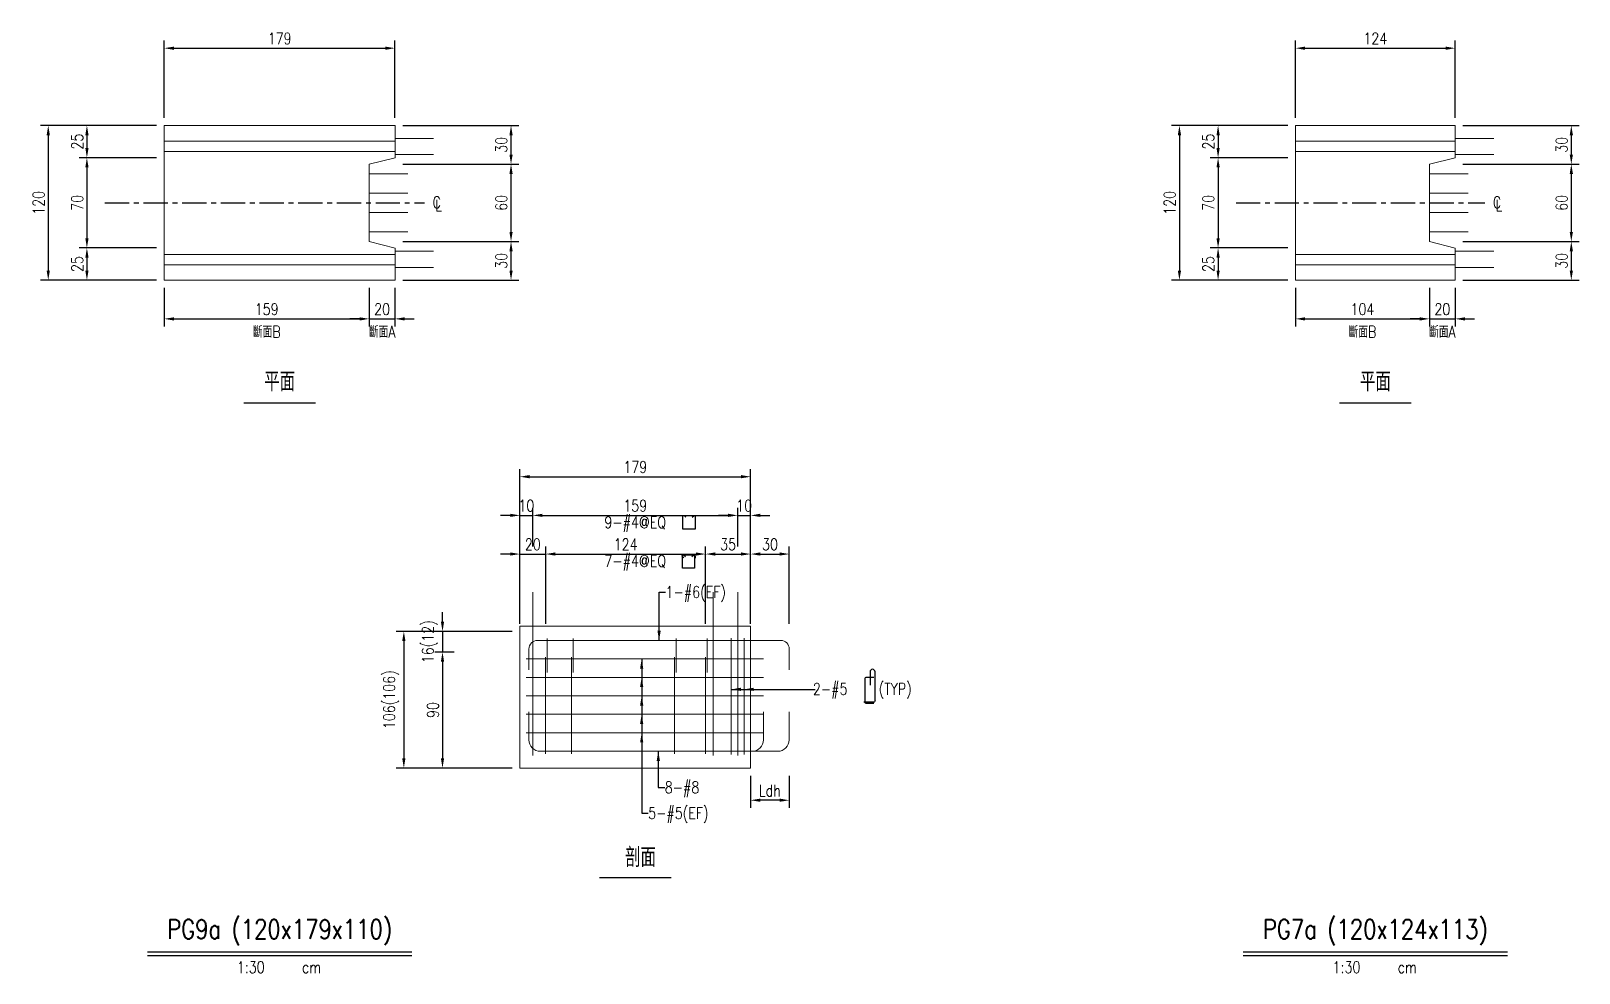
# Model space of a CAD drawing. Extents: x -4754 to 8167, y -19960 to 3841.
# Drawn here: x 392 to 1593, y 2683 to 3414 of the extents above; entities that cross this region are included whole.
import ezdxf
from ezdxf.enums import TextEntityAlignment as Align

# ---------------------------------------------------------------- set-up
doc = ezdxf.new("R2010")
doc.units = 0
doc.header["$LTSCALE"] = 3
doc.linetypes.add('CENTER', pattern=[2, 1.25, -0.25, 0.25, -0.25])
doc.layers.get('0').update_dxf_attribs({"linetype": 'CONTINUOUS'})
doc.layers.add('HB_0', color=7, linetype='CONTINUOUS', transparency=0.5)
for name, color, linetype in [('HB_DIM', 1, 'CONTINUOUS'), ('HB_TXT_CTEXT', 2, 'CONTINUOUS'), ('鋼筋', 3, 'CONTINUOUS')]:
    doc.layers.add(name, color=color, linetype=linetype)
doc.styles.get("Standard").update_dxf_attribs({"font": 'ROMANS.shx', "width": 0.8, "bigfont": 'chineset.shx'})
doc.dimstyles.new('30', dxfattribs={"dimscale": 3, "dimtxt": 3, "dimasz": 2.5, "dimexe": 2, "dimexo": 2, "dimgap": 1, "dimtad": 1, "dimdsep": 46, "dimtxsty": 'Standard', "dimcen": 0, "dimclrd": 256, "dimclre": 256, "dimclrt": 2, "dimadec": 0, "dimazin": 0, "dimtfac": 1, "dimtix": 1, "dimtmove": 2, "dimatfit": 3, "dimfxl": 1, "dimtolj": 1, "dimtzin": 0, "dimarcsym": 0})

# ---------------------------------------------------------------- blocks, each defined once
blk = doc.blocks.new('beam_Topview')
at = {"layer": 'HB_TXT_CTEXT', "color": 4, "linetype": 'Continuous'}
blk.add_line((-27.8, 0), (27.8, 0), dxfattribs=at)
at = {"layer": 'HB_TXT_CTEXT', "color": 4, "linetype": 'Continuous', "width": 0.8}
blk.add_text('平面', height=15, rotation=360, dxfattribs=at).set_placement((0, 16.5), align=Align.MIDDLE)
blk = doc.blocks.new('beam_title')
at = {"layer": 'HB_TXT_CTEXT', "color": 3, "linetype": 'Continuous'}
blk.add_line((-102.5, 3), (102.5, 3), dxfattribs=at)
at = {"layer": 'HB_TXT_CTEXT', "color": 1, "linetype": 'Continuous'}
blk.add_line((-102.5, 0), (102.5, 0), dxfattribs=at)
at = {"color": 3, "linetype": 'Continuous', "width": 0.8}
blk.add_attdef('A', text='', height=15, dxfattribs=at).set_placement((0, 19.5), align=Align.MIDDLE)
at = {"color": 2, "linetype": 'Continuous', "width": 0.8}
for tag, p in [('1:30', (-22.4, -9)), ('CM', (24.8, -9))]:
    blk.add_attdef(tag, text='', height=9, dxfattribs=at).set_placement(p, align=Align.MIDDLE)
blk = doc.blocks.new('*D84')
at = {"layer": 'HB_DIM', "linetype": 'Continuous', "lineweight": -2}
for p, q in [((495.2, 3347), (495.2, 3407)), ((502.7, 3401), (666.7, 3401)), ((674.2, 3347), (674.2, 3407))]:
    blk.add_line(p, q, dxfattribs=at)
at = {"layer": 'HB_DIM'}
for points in [[(502.7, 3402.2), (502.7, 3399.7), (495.2, 3401)], [(666.7, 3399.7), (666.7, 3402.2), (674.2, 3401)]]:
    blk.add_solid(points, dxfattribs=at)
at = {"layer": 'HB_DIM', "color": 2, "linetype": 'Continuous', "insert": (584.7, 3408.5), "char_height": 9, "attachment_point": 5, "rotation": 0}
blk.add_mtext('\\A1;179', dxfattribs=at)
blk = doc.blocks.new('*D85')
at = {"layer": 'HB_DIM', "linetype": 'Continuous', "lineweight": -2}
for p, q in [((495.2, 3215), (495.2, 3185)), ((654.2, 3215), (654.2, 3185)), ((502.7, 3191), (646.7, 3191))]:
    blk.add_line(p, q, dxfattribs=at)
at = {"layer": 'HB_DIM'}
for points in [[(502.7, 3192.2), (502.7, 3189.7), (495.2, 3191)], [(646.7, 3189.7), (646.7, 3192.2), (654.2, 3191)]]:
    blk.add_solid(points, dxfattribs=at)
at = {"layer": 'HB_DIM', "color": 2, "linetype": 'Continuous', "insert": (574.7, 3198.5), "char_height": 9, "attachment_point": 5, "rotation": 0}
blk.add_mtext('\\A1;159', dxfattribs=at)
blk = doc.blocks.new('*D86')
at = {"layer": 'HB_DIM', "linetype": 'Continuous', "lineweight": -2}
for p, q in [((654.2, 3215), (654.2, 3185)), ((674.2, 3215), (674.2, 3185)), ((646.7, 3191), (639.2, 3191)), ((654.2, 3191), (674.2, 3191)), ((681.7, 3191), (689.2, 3191))]:
    blk.add_line(p, q, dxfattribs=at)
at = {"layer": 'HB_DIM'}
for points in [[(646.7, 3189.7), (646.7, 3192.2), (654.2, 3191)], [(681.7, 3192.2), (681.7, 3189.7), (674.2, 3191)]]:
    blk.add_solid(points, dxfattribs=at)
at = {"layer": 'HB_DIM', "color": 2, "linetype": 'Continuous', "insert": (664.2, 3198.5), "char_height": 9, "attachment_point": 5, "rotation": 0}
blk.add_mtext('\\A1;20', dxfattribs=at)
blk = doc.blocks.new('*D87')
at = {"layer": 'HB_DIM', "linetype": 'Continuous', "lineweight": -2}
for p, q in [((489.2, 3341), (399.2, 3341)), ((405.2, 3333.5), (405.2, 3228.5)), ((489.2, 3221), (399.2, 3221))]:
    blk.add_line(p, q, dxfattribs=at)
at = {"layer": 'HB_DIM'}
for points in [[(406.5, 3333.5), (404, 3333.5), (405.2, 3341)], [(404, 3228.5), (406.5, 3228.5), (405.2, 3221)]]:
    blk.add_solid(points, dxfattribs=at)
at = {"layer": 'HB_DIM', "color": 2, "linetype": 'Continuous', "insert": (397.7, 3281), "char_height": 9, "attachment_point": 5, "rotation": 90}
blk.add_mtext('\\A1;120', dxfattribs=at)
blk = doc.blocks.new('*D88')
at = {"layer": 'HB_DIM', "linetype": 'Continuous', "lineweight": -2}
for p, q in [((489.2, 3341), (429.2, 3341)), ((435.2, 3333.5), (435.2, 3323.5)), ((489.2, 3316), (429.2, 3316))]:
    blk.add_line(p, q, dxfattribs=at)
at = {"layer": 'HB_DIM'}
for points in [[(436.5, 3333.5), (434, 3333.5), (435.2, 3341)], [(434, 3323.5), (436.5, 3323.5), (435.2, 3316)]]:
    blk.add_solid(points, dxfattribs=at)
at = {"layer": 'HB_DIM', "color": 2, "linetype": 'Continuous', "insert": (427.7, 3328.5), "char_height": 9, "attachment_point": 5, "rotation": 90}
blk.add_mtext('\\A1;25', dxfattribs=at)
blk = doc.blocks.new('*D89')
at = {"layer": 'HB_DIM', "linetype": 'Continuous', "lineweight": -2}
for p, q in [((489.2, 3316), (429.2, 3316)), ((435.2, 3308.5), (435.2, 3253.5)), ((489.2, 3246), (429.2, 3246))]:
    blk.add_line(p, q, dxfattribs=at)
at = {"layer": 'HB_DIM'}
for points in [[(436.5, 3308.5), (434, 3308.5), (435.2, 3316)], [(434, 3253.5), (436.5, 3253.5), (435.2, 3246)]]:
    blk.add_solid(points, dxfattribs=at)
at = {"layer": 'HB_DIM', "color": 2, "linetype": 'Continuous', "insert": (427.7, 3281), "char_height": 9, "attachment_point": 5, "rotation": 90}
blk.add_mtext('\\A1;70', dxfattribs=at)
blk = doc.blocks.new('*D90')
at = {"layer": 'HB_DIM', "linetype": 'Continuous', "lineweight": -2}
for p, q in [((489.2, 3246), (429.2, 3246)), ((435.2, 3238.5), (435.2, 3228.5)), ((489.2, 3221), (429.2, 3221))]:
    blk.add_line(p, q, dxfattribs=at)
at = {"layer": 'HB_DIM'}
for points in [[(436.5, 3238.5), (434, 3238.5), (435.2, 3246)], [(434, 3228.5), (436.5, 3228.5), (435.2, 3221)]]:
    blk.add_solid(points, dxfattribs=at)
at = {"layer": 'HB_DIM', "color": 2, "linetype": 'Continuous', "insert": (427.7, 3233.5), "char_height": 9, "attachment_point": 5, "rotation": 90}
blk.add_mtext('\\A1;25', dxfattribs=at)
blk = doc.blocks.new('*D91')
at = {"layer": 'HB_DIM', "linetype": 'Continuous', "lineweight": -2}
for p, q in [((680.2, 3341), (770.2, 3341)), ((764.2, 3333.5), (764.2, 3318.5)), ((680.2, 3311), (770.2, 3311))]:
    blk.add_line(p, q, dxfattribs=at)
at = {"layer": 'HB_DIM'}
for points in [[(765.5, 3333.5), (763, 3333.5), (764.2, 3341)], [(763, 3318.5), (765.5, 3318.5), (764.2, 3311)]]:
    blk.add_solid(points, dxfattribs=at)
at = {"layer": 'HB_DIM', "color": 2, "linetype": 'Continuous', "insert": (756.7, 3326), "char_height": 9, "attachment_point": 5, "rotation": 90}
blk.add_mtext('\\A1;30', dxfattribs=at)
blk = doc.blocks.new('*D92')
at = {"layer": 'HB_DIM', "linetype": 'Continuous', "lineweight": -2}
for p, q in [((680.2, 3311), (770.2, 3311)), ((764.2, 3303.5), (764.2, 3258.5)), ((680.2, 3251), (770.2, 3251))]:
    blk.add_line(p, q, dxfattribs=at)
at = {"layer": 'HB_DIM'}
for points in [[(765.5, 3303.5), (763, 3303.5), (764.2, 3311)], [(763, 3258.5), (765.5, 3258.5), (764.2, 3251)]]:
    blk.add_solid(points, dxfattribs=at)
at = {"layer": 'HB_DIM', "color": 2, "linetype": 'Continuous', "insert": (756.7, 3281), "char_height": 9, "attachment_point": 5, "rotation": 90}
blk.add_mtext('\\A1;60', dxfattribs=at)
blk = doc.blocks.new('*D93')
at = {"layer": 'HB_DIM', "linetype": 'Continuous', "lineweight": -2}
for p, q in [((680.2, 3251), (770.2, 3251)), ((764.2, 3243.5), (764.2, 3228.5)), ((680.2, 3221), (770.2, 3221))]:
    blk.add_line(p, q, dxfattribs=at)
at = {"layer": 'HB_DIM'}
for points in [[(765.5, 3243.5), (763, 3243.5), (764.2, 3251)], [(763, 3228.5), (765.5, 3228.5), (764.2, 3221)]]:
    blk.add_solid(points, dxfattribs=at)
at = {"layer": 'HB_DIM', "color": 2, "linetype": 'Continuous', "insert": (756.7, 3236), "char_height": 9, "attachment_point": 5, "rotation": 90}
blk.add_mtext('\\A1;30', dxfattribs=at)
blk = doc.blocks.new('cl')
at = {"layer": 'HB_TXT_CTEXT', "linetype": 'Continuous', "width": 0.8}
for s, p in [('C', (-0.18, 0.11)), ('L', (0.23, -0.56))]:
    blk.add_text(s, height=2.5, dxfattribs=at).set_placement(p, align=Align.MIDDLE)
blk = doc.blocks.new('*D105')
at = {"layer": 'HB_DIM', "linetype": 'Continuous', "lineweight": -2}
for p, q in [((1372.7, 3347), (1372.7, 3407)), ((1380.2, 3401), (1489.2, 3401)), ((1496.7, 3347), (1496.7, 3407))]:
    blk.add_line(p, q, dxfattribs=at)
at = {"layer": 'HB_DIM'}
for points in [[(1380.2, 3402.2), (1380.2, 3399.7), (1372.7, 3401)], [(1489.2, 3399.7), (1489.2, 3402.2), (1496.7, 3401)]]:
    blk.add_solid(points, dxfattribs=at)
at = {"layer": 'HB_DIM', "color": 2, "linetype": 'Continuous', "insert": (1434.7, 3408.5), "char_height": 9, "attachment_point": 5, "rotation": 0}
blk.add_mtext('\\A1;124', dxfattribs=at)
blk = doc.blocks.new('*D106')
at = {"layer": 'HB_DIM', "linetype": 'Continuous', "lineweight": -2}
for p, q in [((1372.7, 3215), (1372.7, 3185)), ((1476.7, 3215), (1476.7, 3185)), ((1380.2, 3191), (1469.2, 3191))]:
    blk.add_line(p, q, dxfattribs=at)
at = {"layer": 'HB_DIM'}
for points in [[(1380.2, 3192.2), (1380.2, 3189.7), (1372.7, 3191)], [(1469.2, 3189.7), (1469.2, 3192.2), (1476.7, 3191)]]:
    blk.add_solid(points, dxfattribs=at)
at = {"layer": 'HB_DIM', "color": 2, "linetype": 'Continuous', "insert": (1424.7, 3198.5), "char_height": 9, "attachment_point": 5, "rotation": 0}
blk.add_mtext('\\A1;104', dxfattribs=at)
blk = doc.blocks.new('*D107')
at = {"layer": 'HB_DIM', "linetype": 'Continuous', "lineweight": -2}
for p, q in [((1476.7, 3215), (1476.7, 3185)), ((1496.7, 3215), (1496.7, 3185)), ((1469.2, 3191), (1461.7, 3191)), ((1476.7, 3191), (1496.7, 3191)), ((1504.2, 3191), (1511.7, 3191))]:
    blk.add_line(p, q, dxfattribs=at)
at = {"layer": 'HB_DIM'}
for points in [[(1469.2, 3189.7), (1469.2, 3192.2), (1476.7, 3191)], [(1504.2, 3192.2), (1504.2, 3189.7), (1496.7, 3191)]]:
    blk.add_solid(points, dxfattribs=at)
at = {"layer": 'HB_DIM', "color": 2, "linetype": 'Continuous', "insert": (1486.7, 3198.5), "char_height": 9, "attachment_point": 5, "rotation": 0}
blk.add_mtext('\\A1;20', dxfattribs=at)
blk = doc.blocks.new('*D108')
at = {"layer": 'HB_DIM', "linetype": 'Continuous', "lineweight": -2}
for p, q in [((1366.7, 3341), (1276.7, 3341)), ((1282.7, 3333.5), (1282.7, 3228.5)), ((1366.7, 3221), (1276.7, 3221))]:
    blk.add_line(p, q, dxfattribs=at)
at = {"layer": 'HB_DIM'}
for points in [[(1284, 3333.5), (1281.5, 3333.5), (1282.7, 3341)], [(1281.5, 3228.5), (1284, 3228.5), (1282.7, 3221)]]:
    blk.add_solid(points, dxfattribs=at)
at = {"layer": 'HB_DIM', "color": 2, "linetype": 'Continuous', "insert": (1275.2, 3281), "char_height": 9, "attachment_point": 5, "rotation": 90}
blk.add_mtext('\\A1;120', dxfattribs=at)
blk = doc.blocks.new('*D109')
at = {"layer": 'HB_DIM', "linetype": 'Continuous', "lineweight": -2}
for p, q in [((1366.7, 3341), (1306.7, 3341)), ((1312.7, 3333.5), (1312.7, 3323.5)), ((1366.7, 3316), (1306.7, 3316))]:
    blk.add_line(p, q, dxfattribs=at)
at = {"layer": 'HB_DIM'}
for points in [[(1314, 3333.5), (1311.5, 3333.5), (1312.7, 3341)], [(1311.5, 3323.5), (1314, 3323.5), (1312.7, 3316)]]:
    blk.add_solid(points, dxfattribs=at)
at = {"layer": 'HB_DIM', "color": 2, "linetype": 'Continuous', "insert": (1305.2, 3328.5), "char_height": 9, "attachment_point": 5, "rotation": 90}
blk.add_mtext('\\A1;25', dxfattribs=at)
blk = doc.blocks.new('*D110')
at = {"layer": 'HB_DIM', "linetype": 'Continuous', "lineweight": -2}
for p, q in [((1366.7, 3316), (1306.7, 3316)), ((1312.7, 3308.5), (1312.7, 3253.5)), ((1366.7, 3246), (1306.7, 3246))]:
    blk.add_line(p, q, dxfattribs=at)
at = {"layer": 'HB_DIM'}
for points in [[(1314, 3308.5), (1311.5, 3308.5), (1312.7, 3316)], [(1311.5, 3253.5), (1314, 3253.5), (1312.7, 3246)]]:
    blk.add_solid(points, dxfattribs=at)
at = {"layer": 'HB_DIM', "color": 2, "linetype": 'Continuous', "insert": (1305.2, 3281), "char_height": 9, "attachment_point": 5, "rotation": 90}
blk.add_mtext('\\A1;70', dxfattribs=at)
blk = doc.blocks.new('*D111')
at = {"layer": 'HB_DIM', "linetype": 'Continuous', "lineweight": -2}
for p, q in [((1366.7, 3246), (1306.7, 3246)), ((1312.7, 3238.5), (1312.7, 3228.5)), ((1366.7, 3221), (1306.7, 3221))]:
    blk.add_line(p, q, dxfattribs=at)
at = {"layer": 'HB_DIM'}
for points in [[(1314, 3238.5), (1311.5, 3238.5), (1312.7, 3246)], [(1311.5, 3228.5), (1314, 3228.5), (1312.7, 3221)]]:
    blk.add_solid(points, dxfattribs=at)
at = {"layer": 'HB_DIM', "color": 2, "linetype": 'Continuous', "insert": (1305.2, 3233.5), "char_height": 9, "attachment_point": 5, "rotation": 90}
blk.add_mtext('\\A1;25', dxfattribs=at)
blk = doc.blocks.new('*D112')
at = {"layer": 'HB_DIM', "linetype": 'Continuous', "lineweight": -2}
for p, q in [((1502.7, 3341), (1592.7, 3341)), ((1586.7, 3333.5), (1586.7, 3318.5)), ((1502.7, 3311), (1592.7, 3311))]:
    blk.add_line(p, q, dxfattribs=at)
at = {"layer": 'HB_DIM'}
for points in [[(1588, 3333.5), (1585.5, 3333.5), (1586.7, 3341)], [(1585.5, 3318.5), (1588, 3318.5), (1586.7, 3311)]]:
    blk.add_solid(points, dxfattribs=at)
at = {"layer": 'HB_DIM', "color": 2, "linetype": 'Continuous', "insert": (1579.2, 3326), "char_height": 9, "attachment_point": 5, "rotation": 90}
blk.add_mtext('\\A1;30', dxfattribs=at)
blk = doc.blocks.new('*D113')
at = {"layer": 'HB_DIM', "linetype": 'Continuous', "lineweight": -2}
for p, q in [((1502.7, 3311), (1592.7, 3311)), ((1586.7, 3303.5), (1586.7, 3258.5)), ((1502.7, 3251), (1592.7, 3251))]:
    blk.add_line(p, q, dxfattribs=at)
at = {"layer": 'HB_DIM'}
for points in [[(1588, 3303.5), (1585.5, 3303.5), (1586.7, 3311)], [(1585.5, 3258.5), (1588, 3258.5), (1586.7, 3251)]]:
    blk.add_solid(points, dxfattribs=at)
at = {"layer": 'HB_DIM', "color": 2, "linetype": 'Continuous', "insert": (1579.2, 3281), "char_height": 9, "attachment_point": 5, "rotation": 90}
blk.add_mtext('\\A1;60', dxfattribs=at)
blk = doc.blocks.new('*D114')
at = {"layer": 'HB_DIM', "linetype": 'Continuous', "lineweight": -2}
for p, q in [((1502.7, 3251), (1592.7, 3251)), ((1586.7, 3243.5), (1586.7, 3228.5)), ((1502.7, 3221), (1592.7, 3221))]:
    blk.add_line(p, q, dxfattribs=at)
at = {"layer": 'HB_DIM'}
for points in [[(1588, 3243.5), (1585.5, 3243.5), (1586.7, 3251)], [(1585.5, 3228.5), (1588, 3228.5), (1586.7, 3221)]]:
    blk.add_solid(points, dxfattribs=at)
at = {"layer": 'HB_DIM', "color": 2, "linetype": 'Continuous', "insert": (1579.2, 3236), "char_height": 9, "attachment_point": 5, "rotation": 90}
blk.add_mtext('\\A1;30', dxfattribs=at)
blk = doc.blocks.new('beam_SectionSide')
at = {"layer": 'HB_TXT_CTEXT', "color": 4, "linetype": 'Continuous'}
blk.add_line((-27.8, 0), (27.8, 0), dxfattribs=at)
at = {"layer": 'HB_TXT_CTEXT', "color": 4, "linetype": 'Continuous', "width": 0.8}
blk.add_text(' 剖面', height=15, rotation=360, dxfattribs=at).set_placement((0, 16.5), align=Align.MIDDLE)
blk = doc.blocks.new('rebar_arrowD')
at = {"color": 1, "linetype": 'Continuous'}
blk.add_solid([(-1.25, -7.5), (0, 0), (1.25, -7.5)], dxfattribs=at)
blk = doc.blocks.new('*D258')
at = {"layer": 'HB_DIM', "linetype": 'Continuous', "lineweight": -2}
for p, q in [((950.1, 2836.5), (950.1, 2811.5)), ((980, 2836.5), (980, 2811.5)), ((972.5, 2817.5), (957.6, 2817.5))]:
    blk.add_line(p, q, dxfattribs=at)
at = {"layer": 'HB_DIM'}
for points in [[(957.6, 2818.8), (957.6, 2816.3), (950.1, 2817.5)], [(972.5, 2816.3), (972.5, 2818.8), (980, 2817.5)]]:
    blk.add_solid(points, dxfattribs=at)
at = {"layer": 'HB_DIM', "color": 2, "linetype": 'Continuous', "insert": (965, 2825), "char_height": 9, "attachment_point": 5, "rotation": 0}
blk.add_mtext('\\A1;Ldh', dxfattribs=at)
blk = doc.blocks.new('rebar_arrowU')
at = {"color": 1, "linetype": 'Continuous'}
blk.add_solid([(-1.25, -7.5), (0, 0), (1.25, -7.5)], dxfattribs=at)
blk = doc.blocks.new('rebar_arrowL')
at = {"color": 1, "linetype": 'Continuous', "extrusion": (0, 0, -1)}
blk.add_solid([(-7.5, 1.3), (0, 0), (-7.5, -1.2)], dxfattribs=at)
blk = doc.blocks.new('rebar_2Tie_180_90')
at = {"layer": 'HB_TXT_CTEXT', "linetype": 'Continuous'}
for points in [[(46.5, -8.7), (46.5, 13.7, 1), (42.7, 13.7), (42.7, 3.3)], [(45.7, 9.3), (39.8, 9.3, 0.414214), (38.6, 8.1), (38.6, -9.6)], [(46.5, -8.7, -0.414214), (45.3, -9.9), (37.8, -9.9)], [(38.6, -9.6, 0.414214), (39.8, -10.8), (45.7, -10.8)]]:
    blk.add_lwpolyline(points, format="xyb", dxfattribs=at)
at = {"color": 2, "linetype": 'Continuous', "width": 0.8}
for tag, p in [('2-D16', (-1.7, 0.4)), ('(TYP)', (49.4, 0.4))]:
    blk.add_attdef(tag, text='', height=9, dxfattribs=at).set_placement(p, align=Align.MIDDLE_LEFT)
blk = doc.blocks.new('*D259')
at = {"layer": 'HB_DIM', "linetype": 'Continuous', "lineweight": -2}
for p, q in [((771.1, 2954.5), (771.1, 3074.5)), ((950.1, 2954.5), (950.1, 3074.5)), ((778.6, 3068.5), (942.6, 3068.5))]:
    blk.add_line(p, q, dxfattribs=at)
at = {"layer": 'HB_DIM'}
for points in [[(778.6, 3069.8), (778.6, 3067.3), (771.1, 3068.5)], [(942.6, 3067.3), (942.6, 3069.8), (950.1, 3068.5)]]:
    blk.add_solid(points, dxfattribs=at)
at = {"layer": 'HB_DIM', "color": 2, "linetype": 'Continuous', "insert": (860.6, 3076), "char_height": 9, "attachment_point": 5, "rotation": 0}
blk.add_mtext('\\A1;179', dxfattribs=at)
blk = doc.blocks.new('*D260')
at = {"layer": 'HB_DIM', "linetype": 'Continuous', "lineweight": -2}
for p, q in [((763.6, 3038.5), (756.1, 3038.5)), ((771.1, 3014.5), (771.1, 3044.5)), ((771.1, 3038.5), (781.1, 3038.5)), ((781.1, 3014.5), (781.1, 3044.5)), ((788.6, 3038.5), (796.1, 3038.5))]:
    blk.add_line(p, q, dxfattribs=at)
at = {"layer": 'HB_DIM'}
for points in [[(763.6, 3037.3), (763.6, 3039.8), (771.1, 3038.5)], [(788.6, 3039.8), (788.6, 3037.3), (781.1, 3038.5)]]:
    blk.add_solid(points, dxfattribs=at)
at = {"layer": 'HB_DIM', "color": 2, "linetype": 'Continuous', "insert": (776.1, 3046), "char_height": 9, "attachment_point": 5, "rotation": 0}
blk.add_mtext('\\A1;10', dxfattribs=at)
blk = doc.blocks.new('*D261')
at = {"layer": 'HB_DIM', "linetype": 'Continuous', "lineweight": -2}
for p, q in [((781.1, 3014.5), (781.1, 3044.5)), ((788.6, 3038.5), (932.6, 3038.5)), ((940.1, 3014.5), (940.1, 3044.5))]:
    blk.add_line(p, q, dxfattribs=at)
at = {"layer": 'HB_DIM'}
for points in [[(788.6, 3039.8), (788.6, 3037.3), (781.1, 3038.5)], [(932.6, 3037.3), (932.6, 3039.8), (940.1, 3038.5)]]:
    blk.add_solid(points, dxfattribs=at)
at = {"layer": 'HB_DIM', "color": 2, "linetype": 'Continuous', "insert": (860.6, 3046), "char_height": 9, "attachment_point": 5, "rotation": 0}
blk.add_mtext('\\A1;159', dxfattribs=at)
blk = doc.blocks.new('*D262')
at = {"layer": 'HB_DIM', "linetype": 'Continuous', "lineweight": -2}
for p, q in [((932.6, 3038.5), (925.1, 3038.5)), ((940.1, 3014.5), (940.1, 3044.5)), ((940.1, 3038.5), (950.1, 3038.5)), ((950.1, 3014.5), (950.1, 3044.5)), ((957.6, 3038.5), (965.1, 3038.5))]:
    blk.add_line(p, q, dxfattribs=at)
at = {"layer": 'HB_DIM'}
for points in [[(932.6, 3037.3), (932.6, 3039.8), (940.1, 3038.5)], [(957.6, 3039.8), (957.6, 3037.3), (950.1, 3038.5)]]:
    blk.add_solid(points, dxfattribs=at)
at = {"layer": 'HB_DIM', "color": 2, "linetype": 'Continuous', "insert": (945.1, 3046), "char_height": 9, "attachment_point": 5, "rotation": 0}
blk.add_mtext('\\A1;10', dxfattribs=at)
blk = doc.blocks.new('*D263')
at = {"layer": 'HB_DIM', "linetype": 'Continuous', "lineweight": -2}
for p, q in [((771.1, 2954.5), (771.1, 3014.5)), ((791.1, 2954.5), (791.1, 3014.5)), ((763.6, 3008.5), (756.1, 3008.5)), ((771.1, 3008.5), (791.1, 3008.5)), ((798.6, 3008.5), (806.1, 3008.5))]:
    blk.add_line(p, q, dxfattribs=at)
at = {"layer": 'HB_DIM'}
for points in [[(763.6, 3007.3), (763.6, 3009.8), (771.1, 3008.5)], [(798.6, 3009.8), (798.6, 3007.3), (791.1, 3008.5)]]:
    blk.add_solid(points, dxfattribs=at)
at = {"layer": 'HB_DIM', "color": 2, "linetype": 'Continuous', "insert": (781.1, 3016), "char_height": 9, "attachment_point": 5, "rotation": 0}
blk.add_mtext('\\A1;20', dxfattribs=at)
blk = doc.blocks.new('*D264')
at = {"layer": 'HB_DIM', "linetype": 'Continuous', "lineweight": -2}
for p, q in [((791.1, 2954.5), (791.1, 3014.5)), ((915.1, 2954.5), (915.1, 3014.5)), ((798.6, 3008.5), (907.6, 3008.5))]:
    blk.add_line(p, q, dxfattribs=at)
at = {"layer": 'HB_DIM'}
for points in [[(798.6, 3009.8), (798.6, 3007.3), (791.1, 3008.5)], [(907.6, 3007.3), (907.6, 3009.8), (915.1, 3008.5)]]:
    blk.add_solid(points, dxfattribs=at)
at = {"layer": 'HB_DIM', "color": 2, "linetype": 'Continuous', "insert": (853.1, 3016), "char_height": 9, "attachment_point": 5, "rotation": 0}
blk.add_mtext('\\A1;124', dxfattribs=at)
blk = doc.blocks.new('*D265')
at = {"layer": 'HB_DIM', "linetype": 'Continuous', "lineweight": -2}
for p, q in [((915.1, 2954.5), (915.1, 3014.5)), ((950.1, 2954.5), (950.1, 3014.5)), ((922.6, 3008.5), (942.6, 3008.5))]:
    blk.add_line(p, q, dxfattribs=at)
at = {"layer": 'HB_DIM'}
for points in [[(922.6, 3009.8), (922.6, 3007.3), (915.1, 3008.5)], [(942.6, 3007.3), (942.6, 3009.8), (950.1, 3008.5)]]:
    blk.add_solid(points, dxfattribs=at)
at = {"layer": 'HB_DIM', "color": 2, "linetype": 'Continuous', "insert": (932.6, 3016), "char_height": 9, "attachment_point": 5, "rotation": 0}
blk.add_mtext('\\A1;35', dxfattribs=at)
blk = doc.blocks.new('*D266')
at = {"layer": 'HB_DIM', "linetype": 'Continuous', "lineweight": -2}
for p, q in [((950.1, 2954.5), (950.1, 3014.5)), ((980.1, 2954.5), (980.1, 3014.5)), ((957.6, 3008.5), (972.6, 3008.5))]:
    blk.add_line(p, q, dxfattribs=at)
at = {"layer": 'HB_DIM'}
for points in [[(957.6, 3009.8), (957.6, 3007.3), (950.1, 3008.5)], [(972.6, 3007.3), (972.6, 3009.8), (980.1, 3008.5)]]:
    blk.add_solid(points, dxfattribs=at)
at = {"layer": 'HB_DIM', "color": 2, "linetype": 'Continuous', "insert": (965.1, 3016), "char_height": 9, "attachment_point": 5, "rotation": 0}
blk.add_mtext('\\A1;30', dxfattribs=at)
blk = doc.blocks.new('*D267')
at = {"layer": 'HB_DIM', "linetype": 'Continuous', "lineweight": -2}
for p, q in [((765.1, 2948.5), (675.1, 2948.5)), ((681.1, 2941), (681.1, 2850)), ((765.1, 2842.5), (675.1, 2842.5))]:
    blk.add_line(p, q, dxfattribs=at)
at = {"layer": 'HB_DIM'}
for points in [[(682.3, 2941), (679.8, 2941), (681.1, 2948.5)], [(679.8, 2850), (682.3, 2850), (681.1, 2842.5)]]:
    blk.add_solid(points, dxfattribs=at)
at = {"layer": 'HB_DIM', "color": 2, "linetype": 'Continuous', "insert": (671.2, 2895.5), "char_height": 9, "attachment_point": 5, "rotation": 90}
blk.add_mtext('\\A1;106(106)', dxfattribs=at)
blk = doc.blocks.new('*D268')
at = {"layer": 'HB_DIM', "linetype": 'Continuous', "lineweight": -2}
for p, q in [((711.1, 2956), (711.1, 2963.5)), ((765.1, 2948.5), (705.1, 2948.5)), ((711.1, 2948.5), (711.1, 2932.5)), ((720.1, 2932.5), (705.1, 2932.5)), ((711.1, 2925), (711.1, 2917.5))]:
    blk.add_line(p, q, dxfattribs=at)
at = {"layer": 'HB_DIM'}
for points in [[(709.8, 2956), (712.3, 2956), (711.1, 2948.5)], [(712.3, 2925), (709.8, 2925), (711.1, 2932.5)]]:
    blk.add_solid(points, dxfattribs=at)
at = {"layer": 'HB_DIM', "color": 2, "linetype": 'Continuous', "insert": (701.2, 2940.5), "char_height": 9, "attachment_point": 5, "rotation": 90}
blk.add_mtext('\\A1;16(12)', dxfattribs=at)
blk = doc.blocks.new('*D269')
at = {"layer": 'HB_DIM', "linetype": 'Continuous', "lineweight": -2}
for p, q in [((720.1, 2932.5), (705.1, 2932.5)), ((711.1, 2925), (711.1, 2850)), ((765.1, 2842.5), (705.1, 2842.5))]:
    blk.add_line(p, q, dxfattribs=at)
at = {"layer": 'HB_DIM'}
for points in [[(712.3, 2925), (709.8, 2925), (711.1, 2932.5)], [(709.8, 2850), (712.3, 2850), (711.1, 2842.5)]]:
    blk.add_solid(points, dxfattribs=at)
at = {"layer": 'HB_DIM', "color": 2, "linetype": 'Continuous', "insert": (703.6, 2887.5), "char_height": 9, "attachment_point": 5, "rotation": 90}
blk.add_mtext('\\A1;90', dxfattribs=at)
blk = doc.blocks.new('dim_rebar_HoopU')
at = {"linetype": 'Continuous'}
blk.add_lwpolyline([(44.2, 4.5), (45.4, 5.7, -0.668179), (46.5, 5.3), (46.5, -4.7), (37, -4.7), (37, 5.3, -0.668179), (38.1, 5.7), (39.3, 4.5)], format="xyb", dxfattribs=at)
at = {"linetype": 'Continuous', "width": 0.8}
blk.add_attdef('25-D13@EQ', text='', height=9, dxfattribs=at).set_placement((0, 0), align=Align.MIDDLE)
blk = doc.blocks.new('dim_rebar_HoopUwithTie')
at = {"linetype": 'Continuous'}
for points in [[(37.7, 3.1), (36.5, 4.3, -0.668179), (36.9, 5.3), (45.8, 5.3, -0.414214), (46.4, 4.7), (46.4, 2.8)], [(43.9, 4), (45.1, 5.2, -0.668179), (46.1, 4.8), (46.1, -4.9), (36.7, -4.9), (36.7, 4.8, -0.668179), (37.7, 5.2), (38.9, 4)]]:
    blk.add_lwpolyline(points, format="xyb", dxfattribs=at)
at = {"linetype": 'Continuous', "width": 0.8}
blk.add_attdef('22-D13@EQ', text='', height=9, dxfattribs=at).set_placement((0, 0), align=Align.MIDDLE)

msp = doc.modelspace()

# ---------------------------------------------------------------- linework, layer by layer
at = {"layer": 'HB_0', "lineweight": 5}
for p, q in [((654.223, 3340.95, 106), (495.223, 3340.95, 106)), ((495.223, 3340.95, 106), (495.223, 3328.95, 106)), ((674.223, 3340.95, 106), (654.223, 3340.95, 106)), ((674.223, 3328.95, 106), (674.223, 3340.95, 106)), ((1476.723, 3340.95, 110), (1372.723, 3340.95, 110)), ((1372.723, 3340.95, 110), (1372.723, 3328.95, 110)), ((1496.723, 3340.95, 110), (1476.723, 3340.95, 110)), ((1496.723, 3328.95, 110), (1496.723, 3340.95, 110)), ((654.223, 3328.95, 106), (495.223, 3328.95, 106)), ((495.223, 3328.95, 106), (495.223, 3320.95, 94)), ((495.223, 3328.95, 106), (654.223, 3328.95, 106)), ((674.223, 3328.95, 106), (654.223, 3328.95, 106)), ((654.223, 3328.95, 106), (674.223, 3328.95, 106)), ((674.223, 3320.95, 94), (674.223, 3328.95, 106)), ((1476.723, 3328.95, 110), (1372.723, 3328.95, 110)), ((1372.723, 3328.95, 110), (1372.723, 3320.95, 97)), ((1372.723, 3328.95, 110), (1476.723, 3328.95, 110)), ((1496.723, 3328.95, 110), (1476.723, 3328.95, 110)), ((1476.723, 3328.95, 110), (1496.723, 3328.95, 110)), ((1496.723, 3320.95, 97), (1496.723, 3328.95, 110)), ((495.223, 3320.95, 94), (654.223, 3320.95, 94)), ((654.223, 3320.95, 94), (495.223, 3320.95, 94)), ((495.223, 3320.95, 94), (495.223, 3240.95, 94)), ((674.223, 3320.95, 94), (654.223, 3320.95, 94)), ((654.223, 3320.95, 94), (674.223, 3320.95, 94)), ((654.223, 3310.95, 94), (674.223, 3315.95, 94)), ((674.223, 3315.95, 94), (674.223, 3320.95, 94)), ((1372.723, 3320.95, 97), (1476.723, 3320.95, 97)), ((1476.723, 3320.95, 97), (1372.723, 3320.95, 97)), ((1372.723, 3320.95, 97), (1372.723, 3240.95, 97)), ((1496.723, 3320.95, 97), (1476.723, 3320.95, 97)), ((1476.723, 3320.95, 97), (1496.723, 3320.95, 97)), ((1476.723, 3310.95, 97), (1496.723, 3315.95, 97)), ((1496.723, 3315.95, 97), (1496.723, 3320.95, 97)), ((654.223, 3250.95, 94), (654.223, 3310.95, 94)), ((1476.723, 3250.95, 97), (1476.723, 3310.95, 97)), ((674.223, 3245.95, 94), (654.223, 3250.95, 94)), ((674.223, 3240.95, 94), (674.223, 3245.95, 94)), ((1496.723, 3245.95, 97), (1476.723, 3250.95, 97)), ((1496.723, 3240.95, 97), (1496.723, 3245.95, 97)), ((654.223, 3240.95, 94), (495.223, 3240.95, 94)), ((495.223, 3240.95, 94), (495.223, 3232.95, 110)), ((495.223, 3240.95, 94), (654.223, 3240.95, 94)), ((654.223, 3232.95, 110), (495.223, 3232.95, 110)), ((495.223, 3232.95, 110), (495.223, 3220.95, 110)), ((495.223, 3232.95, 110), (654.223, 3232.95, 110)), ((654.223, 3240.95, 94), (674.223, 3240.95, 94)), ((674.223, 3240.95, 94), (654.223, 3240.95, 94)), ((654.223, 3232.95, 110), (674.223, 3232.95, 110)), ((674.223, 3232.95, 110), (654.223, 3232.95, 110)), ((674.223, 3232.95, 110), (674.223, 3240.95, 94)), ((674.223, 3220.95, 110), (674.223, 3232.95, 110)), ((1476.723, 3240.95, 97), (1372.723, 3240.95, 97)), ((1372.723, 3240.95, 97), (1372.723, 3232.95, 113)), ((1372.723, 3240.95, 97), (1476.723, 3240.95, 97)), ((1476.723, 3232.95, 113), (1372.723, 3232.95, 113)), ((1372.723, 3232.95, 113), (1372.723, 3220.95, 113)), ((1372.723, 3232.95, 113), (1476.723, 3232.95, 113)), ((1476.723, 3240.95, 97), (1496.723, 3240.95, 97)), ((1496.723, 3240.95, 97), (1476.723, 3240.95, 97)), ((1476.723, 3232.95, 113), (1496.723, 3232.95, 113)), ((1496.723, 3232.95, 113), (1476.723, 3232.95, 113)), ((1496.723, 3232.95, 113), (1496.723, 3240.95, 97)), ((1496.723, 3220.95, 113), (1496.723, 3232.95, 113)), ((495.223, 3220.95, 110), (654.223, 3220.95, 110)), ((654.223, 3220.95, 110), (674.223, 3220.95, 110)), ((1372.723, 3220.95, 113), (1476.723, 3220.95, 113)), ((1476.723, 3220.95, 113), (1496.723, 3220.95, 113)), ((771.073, 2952.507), (930.073, 2952.507)), ((771.073, 2936.507, -8), (771.073, 2952.507)), ((771.073, 2842.507, -108), (771.073, 2948.507, -108)), ((930.073, 2952.507), (950.073, 2952.507)), ((950.073, 2952.507), (950.073, 2936.507, -8)), ((950.073, 2948.507, -108), (950.073, 2842.507, -108)), ((950.073, 2936.507, -13), (950.073, 2842.507, -13)), ((930.073, 2842.507, -108), (771.073, 2842.507, -108)), ((950.073, 2842.507, -108), (930.073, 2842.507, -108)), ((950.073, 2842.507, -13), (930.073, 2842.507, -18))]:
    msp.add_line(p, q, dxfattribs=at)
at = {"layer": 'HB_0', "color": 1, "linetype": 'CENTER', "ltscale": 5}
for points in [[(449.223, 3280.95), (697.223, 3280.95)], [(1326.723, 3280.95), (1519.723, 3280.95)]]:
    msp.add_lwpolyline(points, dxfattribs=at)
at = {"layer": 'HB_TXT_CTEXT', "color": 1, "linetype": 'Continuous'}
for points in [[(879.073, 2941.507), (879.073, 2949.007), (879.073, 2979.007), (884.073, 2979.007)], [(865.573, 2927.174), (865.573, 2869.841), (865.573, 2807.507), (870.573, 2807.507)], [(935.073, 2903.507), (945.073, 2903.507), (1000.073, 2903.507)], [(878.473, 2855.507), (878.473, 2842.507), (878.473, 2827.507), (883.473, 2827.507)]]:
    msp.add_lwpolyline(points, dxfattribs=at)
at = {"layer": '鋼筋', "lineweight": 5}
for p, q in [((704.16, 3330.95, 21.89), (674.223, 3330.95, 21.89)), ((1526.66, 3330.95, 21.89), (1496.723, 3330.95, 21.89)), ((704.16, 3318.45, 21.89), (674.223, 3318.45, 21.89)), ((1526.66, 3318.45, 21.89), (1496.723, 3318.45, 21.89)), ((684.16, 3303.45, 21.89), (654.223, 3303.45, 21.89)), ((1506.66, 3303.45, 21.89), (1476.723, 3303.45, 21.89)), ((684.16, 3288.45, 21.89), (654.223, 3288.45, 21.89)), ((1506.66, 3288.45, 21.89), (1476.723, 3288.45, 21.89)), ((684.16, 3273.45, 21.89), (654.223, 3273.45, 21.89)), ((1506.66, 3273.45, 21.89), (1476.723, 3273.45, 21.89)), ((684.16, 3258.45, 21.89), (654.223, 3258.45, 21.89)), ((1506.66, 3258.45, 21.89), (1476.723, 3258.45, 21.89)), ((704.16, 3243.45, 21.89), (674.223, 3243.45, 21.89)), ((1526.66, 3243.45, 21.89), (1496.723, 3243.45, 21.89)), ((704.16, 3230.95, 21.89), (674.223, 3230.95, 21.89)), ((1526.66, 3230.95, 21.89), (1496.723, 3230.95, 21.89)), ((781.073, 2968.142, -81.055), (781.073, 2975.762, -81.055)), ((781.073, 2975.762, -87.405), (781.073, 2855.507, -87.405)), ((781.073, 2855.507, -8.595), (781.073, 2975.762, -8.595)), ((781.073, 2975.762, -14.945), (781.073, 2968.142, -14.945)), ((921.073, 2968.142, -81.055), (921.073, 2975.762, -81.055)), ((921.073, 2975.762, -87.405), (921.073, 2855.507, -87.405)), ((921.073, 2855.507, -8.595), (921.073, 2975.762, -8.595)), ((921.073, 2975.762, -14.945), (921.073, 2968.142, -14.945)), ((940.073, 2968.142, -81.055), (940.073, 2975.762, -81.055)), ((940.073, 2975.762, -87.405), (940.073, 2855.507, -87.405)), ((940.073, 2855.507, -8.595), (940.073, 2975.762, -8.595)), ((940.073, 2975.762, -14.945), (940.073, 2968.142, -14.945)), ((778.073, 2918.587, -98), (778.073, 2934.822, -98)), ((784.758, 2941.507, -98), (973.388, 2941.507, -98)), ((792.343, 2916.51, -94.83), (792.343, 2939.922, -94.83)), ((792.343, 2939.922, -101.18), (792.343, 2916.51, -101.18)), ((812.343, 2916.51, -94.83), (812.343, 2939.922, -94.83)), ((812.343, 2939.922, -101.18), (812.343, 2916.51, -101.18)), ((892.343, 2916.51, -94.83), (892.343, 2939.922, -94.83)), ((892.343, 2939.922, -101.18), (892.343, 2916.51, -101.18)), ((916.343, 2916.51, -94.83), (916.343, 2939.922, -94.83)), ((916.343, 2939.922, -101.18), (916.343, 2916.51, -101.18)), ((935.073, 2857.02, -102.13), (935.073, 2939.282, -102.13)), ((935.073, 2939.282, -94.18), (935.073, 2916.27, -94.18)), ((945.073, 2857.02, -102.13), (945.073, 2939.282, -102.13)), ((945.073, 2939.282, -94.18), (945.073, 2916.27, -94.18)), ((980.073, 2934.822, -98), (980.073, 2918.587, -98)), ((776.073, 2927.174, -98), (960.073, 2927.174, -98)), ((791.073, 2917.809, -93.555), (791.073, 2925.429, -93.555)), ((791.073, 2925.429, -99.905), (791.073, 2856.777, -99.905)), ((791.073, 2856.777, 3.905), (791.073, 2925.429, 3.905)), ((791.073, 2925.429, -2.445), (791.073, 2917.809, -2.445)), ((811.073, 2917.809, -93.555), (811.073, 2925.429, -93.555)), ((811.073, 2925.429, -99.905), (811.073, 2856.777, -99.905)), ((811.073, 2856.777, 3.905), (811.073, 2925.429, 3.905)), ((811.073, 2925.429, -2.445), (811.073, 2917.809, -2.445)), ((891.073, 2917.809, -93.555), (891.073, 2925.429, -93.555)), ((891.073, 2925.429, -99.905), (891.073, 2856.777, -99.905)), ((891.073, 2856.777, 3.905), (891.073, 2925.429, 3.905)), ((891.073, 2925.429, -2.445), (891.073, 2917.809, -2.445)), ((915.073, 2917.809, -93.555), (915.073, 2925.429, -93.555)), ((915.073, 2925.429, -99.905), (915.073, 2856.777, -99.905)), ((915.073, 2856.777, 3.905), (915.073, 2925.429, 3.905)), ((915.073, 2925.429, -2.445), (915.073, 2917.809, -2.445)), ((776.073, 2912.841, -98), (960.073, 2912.841, -98)), ((776.073, 2898.507, -98), (960.073, 2898.507, -98)), ((776.073, 2884.174, -98), (960.073, 2884.174, -98)), ((778.073, 2885.987, -98), (778.073, 2864.397, -98)), ((778.073, 2885.987, -85.5), (778.073, 2864.397, -85.5)), ((778.073, 2885.987, -70.5), (778.073, 2864.397, -70.5)), ((778.073, 2885.987, -55.5), (778.073, 2864.397, -55.5)), ((960.01, 2864.397, -70.5), (960.01, 2885.987, -70.5)), ((960.01, 2864.397, -55.5), (960.01, 2885.987, -55.5)), ((980.01, 2864.397, -98), (980.01, 2885.987, -98)), ((980.01, 2864.397, -85.5), (980.01, 2885.987, -85.5)), ((776.073, 2869.841, -98), (960.073, 2869.841, -98)), ((781.073, 2852.332, -84.23), (781.073, 2852.332, -11.77)), ((786.963, 2855.507, -98), (971.12, 2855.507, -98)), ((786.963, 2855.507, -85.5), (971.12, 2855.507, -85.5)), ((786.963, 2855.507, -70.5), (951.12, 2855.507, -70.5)), ((786.963, 2855.507, -55.5), (951.12, 2855.507, -55.5)), ((791.073, 2853.602, -96.73), (791.073, 2853.602, 0.73)), ((811.073, 2853.602, -96.73), (811.073, 2853.602, 0.73)), ((891.073, 2853.602, -96.73), (891.073, 2853.602, 0.73)), ((915.073, 2853.602, -96.73), (915.073, 2853.602, 0.73)), ((921.073, 2852.332, -84.23), (921.073, 2852.332, -11.77)), ((935.073, 2853.045, -88.615), (935.073, 2853.045, -98.155)), ((940.073, 2852.332, -84.23), (940.073, 2852.332, -11.77)), ((945.073, 2853.045, -88.615), (945.073, 2853.045, -98.155))]:
    msp.add_line(p, q, dxfattribs=at)
at = {"layer": '鋼筋', "lineweight": 5, "extrusion": (-1, 2.44929e-16, 0)}
for centre, start, end in [((-2975.762, -84.23, -781.073), 90, 270), ((-2975.762, -11.77, -781.073), 90, 270), ((-2975.762, -84.23, -921.073), 90, 270), ((-2975.762, -11.77, -921.073), 90, 270), ((-2975.762, -84.23, -940.073), 90, 270), ((-2975.762, -11.77, -940.073), 90, 270), ((-2939.922, -98.005, -792.343), 90, 270), ((-2939.922, -98.005, -812.343), 90, 270), ((-2939.922, -98.005, -892.343), 90, 270), ((-2939.922, -98.005, -916.343), 90, 270), ((-2925.429, -96.73, -791.073), 90, 270), ((-2925.429, 0.73, -791.073), 90, 270), ((-2925.429, -96.73, -811.073), 90, 270), ((-2925.429, 0.73, -811.073), 90, 270), ((-2925.429, -96.73, -891.073), 90, 270), ((-2925.429, 0.73, -891.073), 90, 270), ((-2925.429, -96.73, -915.073), 90, 270), ((-2925.429, 0.73, -915.073), 90, 270), ((-2855.507, -84.23, -781.073), 270, 0), ((-2855.507, -11.77, -781.073), 0, 90), ((-2856.777, -96.73, -791.073), 270, 0), ((-2856.777, 0.73, -791.073), 0, 90), ((-2856.777, -96.73, -811.073), 270, 0), ((-2856.777, 0.73, -811.073), 0, 90), ((-2856.777, -96.73, -891.073), 270, 0), ((-2856.777, 0.73, -891.073), 0, 90), ((-2856.777, -96.73, -915.073), 270, 0), ((-2856.777, 0.73, -915.073), 0, 90), ((-2855.507, -84.23, -921.073), 270, 0), ((-2855.507, -11.77, -921.073), 0, 90), ((-2855.507, -84.23, -940.073), 270, 0), ((-2855.507, -11.77, -940.073), 0, 90)]:
    msp.add_arc(centre, 3.175, start, end, dxfattribs=at)
at = {"layer": '鋼筋', "lineweight": 5, "extrusion": (1, -2.44929e-16, 1.22465e-16)}
for centre, start, end in [((2939.282, -98.155, 935.073), 270, 90), ((2939.282, -98.155, 945.073), 270, 90), ((2857.02, -98.155, 935.073), 180, 270), ((2857.02, -98.155, 945.073), 180, 270)]:
    msp.add_arc(centre, 3.975, start, end, dxfattribs=at)
at = {"layer": '鋼筋', "lineweight": 5, "extrusion": (0, 0, -1)}
for centre, start, end in [((-784.758, 2934.822, 98), 0, 90), ((-973.388, 2934.822, 98), 90, 180)]:
    msp.add_arc(centre, 6.685, start, end, dxfattribs=at)
at = {"layer": '鋼筋', "lineweight": 5}
for centre, start, end in [((786.963, 2864.397, -98), 180, 270), ((786.963, 2864.397, -85.5), 180, 270), ((786.963, 2864.397, -70.5), 180, 270), ((786.963, 2864.397, -55.5), 180, 270), ((951.12, 2864.397, -70.5), 270, 0), ((951.12, 2864.397, -55.5), 270, 0), ((971.12, 2864.397, -98), 270, 0), ((971.12, 2864.397, -85.5), 270, 0)]:
    msp.add_arc(centre, 8.89, start, end, dxfattribs=at)

# ---------------------------------------------------------------- block references
at = {"layer": 'HB_0', "linetype": 'Continuous', "xscale": 3.6, "yscale": 3.6, "zscale": 3.6}
for p in [(707.223, 3280.95, 110), (1529.723, 3280.95, 113)]:
    msp.add_blockref('cl', p, dxfattribs=at)
at = {"layer": 'HB_TXT_CTEXT', "color": 0, "linetype": 'Continuous', "rotation": 360}
for name, p in [('beam_Topview', (584.723, 3125.95)), ('beam_Topview', (1434.723, 3125.95)), ('beam_SectionSide', (860.573, 2757.507))]:
    msp.add_blockref(name, p, dxfattribs=at)
at = {"layer": 'HB_TXT_CTEXT', "linetype": 'Continuous'}
for name, p, values in [('dim_rebar_HoopU', (860.573, 3032.507, -108), {'25-D13@EQ': '9-#4@EQ'}), ('dim_rebar_HoopUwithTie', (860.573, 3002.507, -108), {'22-D13@EQ': '7-#4@EQ'}), ('rebar_2Tie_180_90', (1000.073, 2903.507, -88.615), {'2-D16': '2-#5', '(TYP)': '(TYP)'})]:
    msp.add_blockref(name, p, dxfattribs=at).add_auto_attribs(values)
at = {"layer": 'HB_TXT_CTEXT', "linetype": 'Continuous', "rotation": 180}
msp.add_blockref('rebar_arrowD', (879.073, 2941.507, -98), dxfattribs=at)
at = {"layer": 'HB_TXT_CTEXT', "linetype": 'Continuous'}
for name, p in [('rebar_arrowU', (865.573, 2927.174, -98)), ('rebar_arrowU', (865.573, 2912.841, -98)), ('rebar_arrowU', (865.573, 2898.507, -98)), ('rebar_arrowL', (935.073, 2903.507, -88.615)), ('rebar_arrowL', (945.073, 2903.507, -88.615)), ('rebar_arrowU', (865.573, 2884.174, -98)), ('rebar_arrowU', (865.573, 2869.841, -98)), ('rebar_arrowU', (878.473, 2855.507))]:
    msp.add_blockref(name, p, dxfattribs=at)
at = {"layer": 'HB_TXT_CTEXT', "color": 0, "linetype": 'Continuous', "rotation": 360}
for p, values in [((584.723, 2696.95), {'A': 'PG9a (120x179x110)', '1:30': '1:30', 'CM': 'cm'}), ((1434.723, 2696.95), {'A': 'PG7a (120x124x113)', '1:30': '1:30', 'CM': 'cm'})]:
    msp.add_blockref('beam_title', p, dxfattribs=at).add_auto_attribs(values)

# ---------------------------------------------------------------- texts
at = {"layer": 'HB_TXT_CTEXT', "linetype": 'Continuous', "width": 0.8}
for s, p in [('斷面B', (574.723, 3180.95)), ('斷面A', (664.223, 3180.95)), ('斷面B', (1424.723, 3180.95)), ('斷面A', (1486.723, 3180.95))]:
    msp.add_text(s, height=9, dxfattribs=at).set_placement(p, align=Align.MIDDLE_CENTER)
for s, p in [('1-#6(EF)', (884.073, 2979.007, -98)), ('8-#8', (883.473, 2827.507)), ('5-#5(EF)', (870.573, 2807.507, -98))]:
    msp.add_text(s, height=9, dxfattribs=at).set_placement(p, align=Align.MIDDLE_LEFT)

# ---------------------------------------------------------------- dimensions: what is measured, and where the dimension line sits
at = {"layer": 'HB_DIM', "linetype": 'Continuous'}
for base, p1, p2, angle, override, picture, middle in [((674.223, 3400.95), (495.223, 3340.95, 94), (674.223, 3340.95, 94), 0, {"dimpost": '<>'}, '*D84', (584.723, 3408.45)), ((1496.723, 3400.95), (1372.723, 3340.95, 97), (1496.723, 3340.95, 97), 0, {"dimpost": '<>'}, '*D105', (1434.723, 3408.45)), ((405.223, 3220.95), (495.223, 3340.95, 94), (495.223, 3220.95, 94), 90, {"dimtad": 4, "dimpost": '<>'}, '*D87', (397.723, 3280.95)), ((435.223, 3315.95), (495.223, 3340.95, 94), (495.223, 3315.95, 94), 90, {"dimtad": 4, "dimpost": '<>'}, '*D88', (427.723, 3328.45)), ((764.223, 3310.95), (674.223, 3340.95, 94), (674.223, 3310.95, 94), 90, {"dimtad": 4, "dimpost": '<>'}, '*D91', (756.723, 3325.95)), ((1282.723, 3220.95), (1372.723, 3340.95, 97), (1372.723, 3220.95, 97), 90, {"dimtad": 4, "dimpost": '<>'}, '*D108', (1275.223, 3280.95)), ((1312.723, 3315.95), (1372.723, 3340.95, 97), (1372.723, 3315.95, 97), 90, {"dimtad": 4, "dimpost": '<>'}, '*D109', (1305.223, 3328.45)), ((1586.723, 3310.95), (1496.723, 3340.95, 97), (1496.723, 3310.95, 97), 90, {"dimtad": 4, "dimpost": '<>'}, '*D112', (1579.223, 3325.95)), ((435.223, 3245.95), (495.223, 3315.95, 94), (495.223, 3245.95, 94), 90, {"dimtad": 4, "dimpost": '<>'}, '*D89', (427.723, 3280.95)), ((1312.723, 3245.95), (1372.723, 3315.95, 97), (1372.723, 3245.95, 97), 90, {"dimtad": 4, "dimpost": '<>'}, '*D110', (1305.223, 3280.95)), ((764.223, 3250.95), (674.223, 3310.95, 94), (674.223, 3250.95, 94), 90, {"dimtad": 4, "dimpost": '<>'}, '*D92', (756.723, 3280.95)), ((1586.723, 3250.95), (1496.723, 3310.95, 97), (1496.723, 3250.95, 97), 90, {"dimtad": 4, "dimpost": '<>'}, '*D113', (1579.223, 3280.95)), ((435.223, 3220.95), (495.223, 3245.95, 94), (495.223, 3220.95, 94), 90, {"dimtad": 4, "dimpost": '<>'}, '*D90', (427.723, 3233.45)), ((764.223, 3220.95), (674.223, 3250.95, 94), (674.223, 3220.95, 94), 90, {"dimtad": 4, "dimpost": '<>'}, '*D93', (756.723, 3235.95)), ((1312.723, 3220.95), (1372.723, 3245.95, 97), (1372.723, 3220.95, 97), 90, {"dimtad": 4, "dimpost": '<>'}, '*D111', (1305.223, 3233.45)), ((1586.723, 3220.95), (1496.723, 3250.95, 97), (1496.723, 3220.95, 97), 90, {"dimtad": 4, "dimpost": '<>'}, '*D114', (1579.223, 3235.95)), ((654.223, 3190.95), (495.223, 3220.95, 94), (654.223, 3220.95, 94), 0, {"dimpost": '<>'}, '*D85', (574.723, 3198.45)), ((674.223, 3190.95), (654.223, 3220.95, 94), (674.223, 3220.95, 94), 0, {"dimpost": '<>'}, '*D86', (664.223, 3198.45)), ((1476.723, 3190.95), (1372.723, 3220.95, 97), (1476.723, 3220.95, 97), 0, {"dimpost": '<>'}, '*D106', (1424.723, 3198.45)), ((1496.723, 3190.95), (1476.723, 3220.95, 97), (1496.723, 3220.95, 97), 0, {"dimpost": '<>'}, '*D107', (1486.723, 3198.45)), ((950.073, 3068.507), (771.073, 2948.507, -108), (950.073, 2948.507, -108), 0, {"dimpost": '<>'}, '*D259', (860.573, 3076.007)), ((781.073, 3038.507), (771.073, 3008.507, -108), (781.073, 3008.507, -108), 0, {"dimpost": '<>'}, '*D260', (776.073, 3046.007)), ((940.073, 3038.507), (781.073, 3008.507, -108), (940.073, 3008.507, -108), 0, {"dimpost": '<>'}, '*D261', (860.573, 3046.007)), ((950.073, 3038.507), (940.073, 3008.507, -108), (950.073, 3008.507, -108), 0, {"dimpost": '<>'}, '*D262', (945.073, 3046.007)), ((791.073, 3008.507), (771.073, 2948.507, -108), (791.073, 2948.507, -108), 0, {"dimpost": '<>'}, '*D263', (781.073, 3016.007)), ((915.073, 3008.507), (791.073, 2948.507, -108), (915.073, 2948.507, -108), 0, {"dimpost": '<>'}, '*D264', (853.073, 3016.007)), ((950.073, 3008.507), (915.073, 2948.507, -108), (950.073, 2948.507, -108), 0, {"dimpost": '<>'}, '*D265', (932.573, 3016.007)), ((980.073, 3008.507), (950.073, 2948.507, -108), (980.073, 2948.507, -108), 0, {"dimpost": '<>'}, '*D266', (965.073, 3016.007)), ((711.073, 2842.507), (726.073, 2932.507, -108), (771.073, 2842.507, -108), 90, {"dimtad": 4, "dimpost": '<>'}, '*D269', (703.573, 2887.507))]:
    dim = msp.add_linear_dim(base=base, p1=p1, p2=p2, angle=angle, dimstyle='30', override=override, dxfattribs=at)
    dim.commit()
    dim.dimension.update_dxf_attribs({"geometry": picture, "text_midpoint": middle})
for base, p1, p2, angle, text, override, picture, middle in [((711.073, 2932.507), (771.073, 2948.507, -108), (726.073, 2932.507, -108), 90, '<>(12)', {"dimtad": 4, "dimpost": '<>'}, '*D268', (701.216, 2940.507)), ((681.073, 2842.507), (771.073, 2948.507, -108), (771.073, 2842.507, -108), 90, '<>(106)', {"dimtad": 4, "dimpost": '<>'}, '*D267', (671.216, 2895.507)), ((950.073, 2817.507), (980.01, 2842.507, -98), (950.073, 2842.507, -108), 0, 'Ldh', {"dimpost": '<>'}, '*D258', (965.042, 2825.007))]:
    dim = msp.add_linear_dim(base=base, p1=p1, p2=p2, angle=angle, text=text, dimstyle='30', override=override, dxfattribs=at)
    dim.commit()
    dim.dimension.update_dxf_attribs({"geometry": picture, "text_midpoint": middle})

doc.saveas('drawing.dxf')
